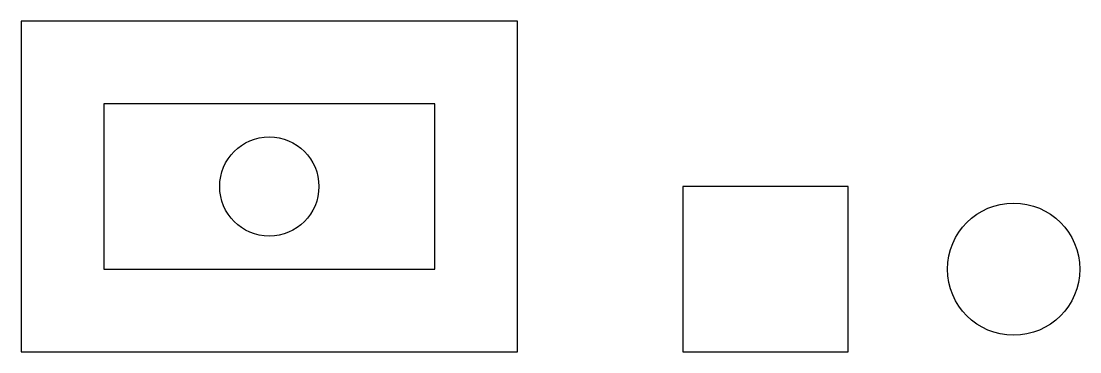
# Model space of a CAD drawing. Header units: millimetres. Extents: x 0 to 640, y 0 to 200.
import ezdxf

# ---------------------------------------------------------------- set-up
doc = ezdxf.new("R2010")
doc.units = ezdxf.units.MM
doc.layers.add('DIL', color=7, linetype='Continuous')

msp = doc.modelspace()

# ---------------------------------------------------------------- linework, layer by layer
at = {"layer": 'DIL'}
for points in [[(0, 0), (300, 0), (300, 200), (0, 200)], [(50, 50), (250, 50), (250, 150), (50, 150)], [(400, 0), (500, 0), (500, 100), (400, 100)]]:
    msp.add_lwpolyline(points, close=True, dxfattribs=at)
for centre, radius in [((150, 100), 30), ((600, 50), 40)]:
    msp.add_circle(centre, radius, dxfattribs=at)

doc.saveas('drawing.dxf')
